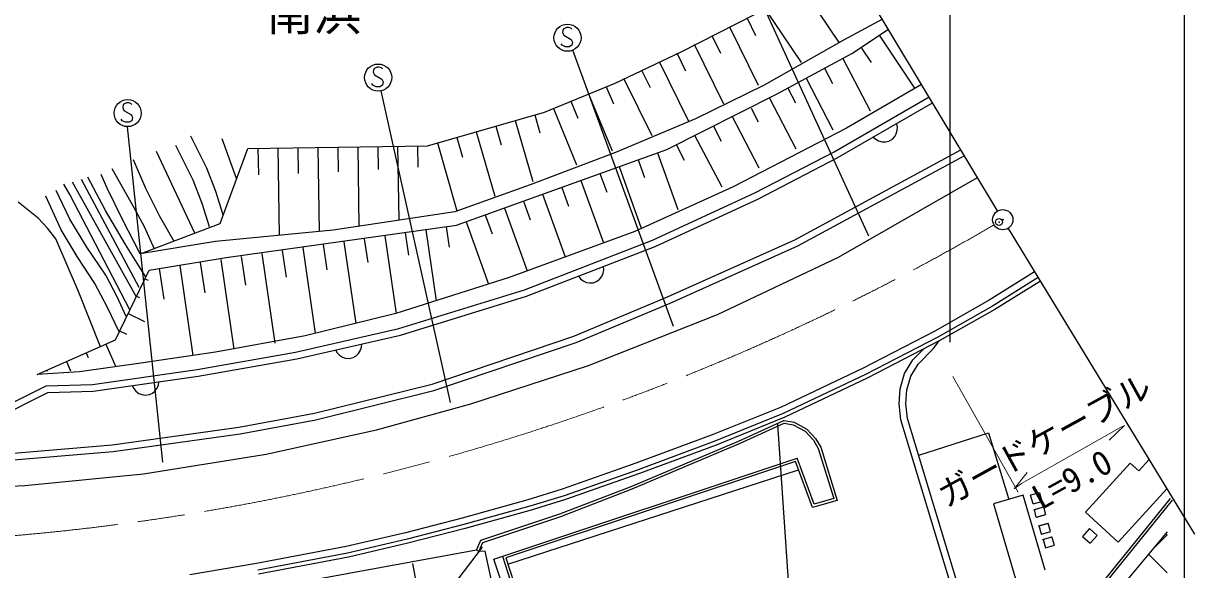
# Model space of a CAD drawing. Units: millimetres, scale not verified. Extents: x 40000 to 680000, y 20000 to 380000.
# Drawn here: x 493308 to 579756, y 278951 to 319310 of the extents above; entities that cross this region are included whole.
import ezdxf
from ezdxf.enums import TextEntityAlignment as Align

# ---------------------------------------------------------------- set-up
doc = ezdxf.new("R2010")
doc.units = ezdxf.units.MM
doc.header["$LTSCALE"] = 1000
doc.header["$PDMODE"] = 32
doc.header["$PDSIZE"] = 500
doc.linetypes.add('CHAIN', pattern=[18.5, 12, -1.5, 3.5, -1.5])
for name, color, linetype, lineweight in [('M-BGD', 7, 'Continuous', 25), ('M-BGD-EXST', 7, 'Continuous', 25), ('M-BMK', 2, 'CHAIN', 13), ('M-BMK-OTRS', 5, 'Continuous', 25), ('M-BMK-SRVR', 3, 'Continuous', 25), ('M-STR-HTXT', 7, 'Continuous', 13), ('M-STR-STRC', 7, 'Continuous', 25), ('M-TTL-BAND', 7, 'Continuous', 25)]:
    doc.layers.add(name, color=color, linetype=linetype, lineweight=lineweight)
doc.layers.add('M-BMK-HTXT', color=7, linetype='Continuous')
doc.layers.add('M-OTRS', color=6, linetype='Continuous')
doc.styles.add('ＭＳ ゴシック', font='')
doc.styles.get('ＭＳ ゴシック').set_extended_font_data('MS Gothic')

msp = doc.modelspace()

# ---------------------------------------------------------------- linework, layer by layer
at = {"layer": 'M-BGD'}
for p, q in [((550622, 322182), (553488, 317895)), ((541859, 317198), (547372, 320009)), ((548022, 320444), (550713, 316418)), ((545425, 319051), (547548, 314735)), ((546723, 319690), (547354, 318407)), ((556717, 319612), (553831, 318069)), ((544127, 318413), (544770, 317105)), ((554464, 317094), (557153, 318886)), ((556481, 318438), (559087, 314529)), ((542828, 317774), (544992, 313375)), ((553831, 318069), (547981, 314754)), ((555177, 317482), (555888, 316416)), ((536987, 314901), (541859, 317198)), ((540232, 316497), (542408, 312074)), ((541530, 317136), (542186, 315804)), ((548907, 314072), (554464, 317094)), ((553788, 316727), (555805, 312845)), ((538934, 315858), (539570, 314566)), ((552436, 315991), (553022, 314864)), ((531771, 312756), (536987, 314901)), ((537636, 315220), (539699, 311026)), ((547981, 314754), (542911, 312268)), ((551084, 315256), (553066, 311439)), ((559607, 314796), (554062, 311561)), ((535031, 314096), (536761, 309889)), ((536335, 314632), (536857, 313362)), ((540806, 309999), (548907, 314072)), ((549731, 314520), (550288, 313449)), ((553144, 309815), (560158, 313877)), ((532423, 313024), (534130, 308872)), ((533727, 313560), (534242, 312306)), ((547027, 313049), (547554, 312034)), ((548379, 313785), (550327, 310034)), ((553384, 309377), (560415, 313448)), ((523142, 310269), (531771, 312756)), ((529613, 312134), (530912, 307627)), ((531051, 312548), (531430, 311235)), ((542911, 312268), (537012, 309782)), ((545587, 312483), (547589, 308629)), ((526737, 311305), (528109, 306543)), ((528175, 311720), (528576, 310329)), ((544244, 311728), (544820, 310619)), ((554062, 311561), (545701, 307243)), ((557740, 311159), (557812, 311432)), ((557816, 311666), (557765, 311913)), ((557812, 311432), (557816, 311666)), ((509031, 307862), (507978, 310787)), ((523861, 310477), (525307, 305459)), ((525299, 310891), (525722, 309424)), ((541489, 310354), (542087, 309204)), ((542855, 311064), (544850, 307223)), ((556034, 310911), (556224, 310744)), ((556224, 310744), (556428, 310631)), ((556428, 310631), (556701, 310558)), ((556701, 310558), (556934, 310554)), ((556934, 310554), (557182, 310605)), ((557182, 310605), (557459, 310766)), ((557459, 310766), (557627, 310955)), ((557627, 310955), (557740, 311159)), ((505950, 303807), (503142, 309851)), ((507835, 304517), (509882, 310074)), ((509882, 310074), (523142, 310269)), ((510619, 310085), (510648, 308112)), ((512092, 310107), (512187, 303649)), ((513565, 310128), (513593, 308227)), ((515039, 310150), (515130, 303930)), ((516512, 310172), (516539, 308349)), ((517985, 310193), (518072, 304319)), ((519459, 310215), (519484, 308513)), ((520932, 310237), (521012, 304766)), ((522405, 310258), (522428, 308678)), ((525278, 304394), (540806, 309999)), ((537012, 309782), (530723, 307393)), ((540101, 309744), (541611, 305561)), ((547287, 306783), (553144, 309815)), ((550237, 303312), (562498, 309957)), ((550459, 302863), (562737, 309518)), ((537277, 308725), (538918, 304179)), ((538689, 309235), (539162, 307925)), ((547507, 306334), (553384, 309377)), ((501855, 299790), (497604, 307784)), ((535866, 308216), (536365, 306832)), ((501621, 299127), (496941, 307589)), ((530723, 307393), (525141, 305394)), ((533042, 307197), (533543, 305808)), ((534454, 307706), (536122, 303085)), ((545701, 307243), (538442, 303935)), ((530219, 306178), (530722, 304785)), ((531631, 306687), (533304, 302053)), ((539753, 303292), (547287, 306783)), ((539949, 302831), (547507, 306334)), ((525141, 305394), (516171, 304029)), ((528807, 305668), (530485, 301020)), ((501936, 302274), (507835, 304517)), ((508280, 302005), (525278, 304394)), ((525984, 304649), (527644, 300051)), ((527396, 305159), (527899, 303763)), ((516171, 304029), (507493, 303201)), ((519983, 303623), (520820, 297877)), ((521496, 303843), (521736, 302194)), ((523009, 304064), (523773, 298818)), ((524522, 304284), (524740, 302785)), ((538442, 303935), (529162, 300535)), ((507493, 303201), (501936, 302274)), ((513931, 302740), (514854, 296404)), ((515444, 302961), (515714, 301104)), ((516957, 303182), (517837, 297140)), ((518470, 303402), (518727, 301634)), ((530289, 299616), (539753, 303292)), ((530453, 299144), (539949, 302831)), ((540847, 299104), (550237, 303312)), ((541045, 298646), (550459, 302863)), ((502583, 301087), (508280, 302005)), ((507879, 301858), (508845, 295227)), ((509392, 302079), (509698, 299977)), ((510905, 302299), (511869, 295681)), ((512418, 302520), (512703, 300561)), ((500102, 295941), (502583, 301087)), ((503340, 301197), (503668, 298943)), ((504853, 301417), (505821, 294774)), ((506366, 301638), (506693, 299392)), ((535992, 300608), (536106, 300867)), ((536106, 300867), (536145, 301097)), ((536145, 301097), (536133, 301350)), ((567950, 300949), (564594, 298851)), ((502273, 300443), (502515, 300327)), ((529162, 300535), (520801, 297871)), ((534269, 300626), (534430, 300431)), ((534430, 300431), (534614, 300288)), ((534614, 300288), (534873, 300174)), ((534873, 300174), (535103, 300134)), ((535103, 300134), (535356, 300147)), ((535356, 300147), (535654, 300263)), ((535654, 300263), (535849, 300424)), ((535849, 300424), (535992, 300608)), ((568215, 300525), (564850, 298421)), ((568374, 300271), (565003, 298164)), ((501653, 299157), (501871, 299052)), ((521009, 296768), (530289, 299616)), ((521138, 296285), (530453, 299144)), ((533933, 296208), (540847, 299104)), ((534110, 295740), (541045, 298646)), ((564594, 298851), (560578, 296574)), ((564850, 298421), (560816, 296134)), ((501033, 297871), (502242, 297288)), ((520801, 297871), (514093, 296217)), ((565003, 298164), (560959, 295870)), ((500412, 296584), (500920, 296339)), ((513382, 295022), (521009, 296768)), ((560578, 296574), (555244, 293816)), ((494314, 293368), (500102, 295941)), ((514093, 296217), (507478, 295022)), ((513482, 294532), (521138, 296285)), ((523472, 292659), (533933, 296208)), ((523613, 292179), (534110, 295740)), ((560816, 296134), (555466, 293368)), ((560959, 295870), (555599, 293100)), ((560490, 295282), (560913, 295846)), ((497932, 294976), (498086, 294628)), ((499379, 295620), (500101, 293994)), ((507478, 295022), (501965, 294195)), ((506124, 293736), (513382, 295022)), ((516335, 295185), (516467, 294969)), ((516467, 294969), (516628, 294801)), ((516628, 294801), (516868, 294651)), ((517870, 294757), (518038, 294918)), ((518038, 294918), (518188, 295158)), ((518188, 295158), (518260, 295380)), ((518260, 295380), (518285, 295632)), ((558954, 294453), (559742, 295241)), ((559351, 294143), (560490, 295282)), ((496484, 294333), (496794, 293637)), ((501965, 294195), (497438, 293552)), ((506203, 293242), (513482, 294532)), ((516868, 294651), (517090, 294578)), ((517090, 294578), (517341, 294554)), ((517341, 294554), (517653, 294625)), ((517653, 294625), (517870, 294757)), ((558350, 293447), (558954, 294453)), ((558812, 293244), (559351, 294143)), ((497438, 293552), (494314, 293368)), ((495037, 293690), (495068, 293620)), ((498406, 292633), (506124, 293736)), ((498448, 292134), (506203, 293242)), ((555244, 293816), (549190, 290939)), ((555466, 293368), (549391, 290482)), ((555599, 293100), (549512, 290207)), ((558016, 292312), (558350, 293447)), ((558512, 292225), (558812, 293244)), ((486351, 288202), (494996, 292541)), ((494996, 292541), (498406, 292633)), ((501335, 292547), (501448, 292321)), ((501448, 292321), (501596, 292140)), ((503010, 292140), (503179, 292366)), ((503179, 292366), (503270, 292581)), ((503270, 292581), (503315, 292830)), ((514791, 290512), (523472, 292659)), ((557951, 291194), (558016, 292312)), ((558452, 291206), (558512, 292225)), ((486575, 287755), (495121, 292045)), ((495121, 292045), (498448, 292134)), ((501596, 292140), (501822, 291970)), ((501822, 291970), (502037, 291879)), ((502037, 291879), (502286, 291834)), ((502286, 291834), (502602, 291879)), ((502602, 291879), (502829, 291992)), ((502829, 291992), (503010, 292140)), ((514896, 290023), (523613, 292179)), ((509217, 289486), (514791, 290512)), ((549190, 290939), (544155, 288902)), ((549391, 290482), (544336, 288435)), ((558080, 290014), (557951, 291194)), ((558572, 290115), (558452, 291206)), ((509296, 288992), (514896, 290023)), ((549512, 290207), (544445, 288156)), ((546085, 288453), (549436, 289976)), ((546165, 288269), (549462, 289768)), ((549436, 289976), (550188, 289839)), ((549462, 289768), (550121, 289648)), ((550121, 289648), (551020, 289168)), ((550188, 289839), (551145, 289329)), ((562747, 274613), (558080, 290014)), ((563367, 274292), (558572, 290115)), ((499868, 288177), (509217, 289486)), ((499924, 287680), (509296, 288992)), ((544155, 288902), (538521, 286804)), ((551020, 289168), (551620, 288509)), ((551145, 289329), (551781, 288629)), ((559393, 287407), (564544, 289046)), ((564544, 289046), (566039, 284141)), ((491082, 287429), (499868, 288177)), ((538178, 285098), (546085, 288453)), ((538254, 284913), (546165, 288269)), ((544336, 288435), (538692, 286334)), ((544445, 288156), (538794, 286052)), ((551620, 288509), (551979, 287910)), ((551781, 288629), (552163, 287992)), ((551979, 287910), (553118, 284194)), ((552163, 287992), (553369, 284058)), ((491114, 286930), (499924, 287680)), ((528030, 279727), (550421, 287190)), ((551679, 283774), (550421, 287191)), ((575640, 286253), (576394, 287080)), ((550300, 286940), (528915, 279811)), ((529064, 279355), (550531, 286312)), ((538521, 286804), (533067, 284886)), ((538692, 286334), (533224, 284411)), ((551556, 283530), (550300, 286940)), ((571694, 283188), (575013, 286826)), ((575640, 286253), (575013, 286826)), ((538794, 286052), (533318, 284126)), ((533067, 284886), (530550, 284107)), ((532911, 283063), (538178, 285098)), ((532979, 282875), (538254, 284913)), ((567108, 284455), (564905, 283811)), ((568732, 278907), (567108, 284455)), ((568299, 284627), (567647, 284440)), ((567830, 283800), (567647, 284440)), ((568299, 284627), (568482, 283987)), ((577703, 284931), (574105, 280988)), ((530550, 284107), (525698, 282755)), ((530691, 283627), (525828, 282272)), ((533224, 284411), (530691, 283627)), ((533318, 284126), (530775, 283339)), ((553369, 284058), (551556, 283530)), ((553118, 284194), (551679, 283774)), ((577959, 284201), (562298, 264876)), ((578114, 284075), (562458, 264756)), ((564905, 283811), (566529, 278262)), ((567830, 283800), (568482, 283987)), ((567886, 283379), (568598, 283583)), ((567946, 283396), (568537, 283565)), ((568598, 283583), (568760, 283017)), ((525698, 282755), (521503, 281676)), ((530775, 283339), (525905, 281982)), ((527079, 281119), (532911, 283063)), ((527225, 280957), (532979, 282875)), ((568057, 282816), (567946, 283396)), ((568057, 282816), (568760, 283017)), ((568108, 282831), (568709, 283003)), ((574105, 280988), (571694, 283188)), ((525828, 282272), (521622, 281191)), ((525905, 281982), (521693, 280899)), ((568245, 282176), (568943, 282376)), ((568291, 282189), (568897, 282362)), ((568467, 281576), (568291, 282189)), ((569119, 281763), (568943, 282376)), ((571998, 281980), (571475, 281409)), ((572560, 281464), (571998, 281980)), ((521503, 281676), (517127, 280657)), ((521622, 281191), (517231, 280168)), ((526743, 280381), (527079, 281119)), ((526925, 280298), (527225, 280957)), ((577738, 281740), (563065, 264176)), ((568432, 281566), (569084, 281753)), ((568467, 281576), (569119, 281763)), ((568542, 281176), (569230, 281373)), ((568578, 281186), (569194, 281362)), ((568578, 281186), (568756, 280566)), ((569408, 280752), (569230, 281373)), ((571475, 281409), (572037, 280894)), ((572037, 280894), (572560, 281464)), ((577738, 281529), (576663, 280454)), ((577738, 281529), (577642, 281625)), ((526743, 280381), (510186, 277348)), ((517127, 280657), (510512, 279399)), ((517231, 280168), (510601, 278907)), ((521693, 280899), (517293, 279875)), ((526925, 280298), (526743, 280381)), ((527403, 280316), (526925, 280298)), ((531857, 259395), (527403, 280316)), ((568756, 280566), (569408, 280752)), ((510512, 279399), (505597, 278560)), ((517293, 279875), (510654, 278611)), ((522719, 275762), (522051, 279393)), ((533200, 264418), (528030, 279727)), ((528664, 279938), (533698, 264462)), ((528915, 279811), (533734, 264999)), ((577738, 278700), (576354, 280084))]:
    msp.add_line(p, q, dxfattribs=at)
for points in [[(508056, 305171), (507512, 306890), (506847, 308609), (505677, 310982)], [(507042, 304275), (506497, 305994), (505832, 307733), (504546, 310280)], [(504429, 303183), (503352, 305102), (502352, 307112), (501426, 309227)], [(502323, 300609), (500833, 302980), (499375, 305494), (498072, 307940)], [(501933, 302286), (500634, 304766), (499500, 307144), (499047, 308135)], [(502986, 302637), (502239, 304276), (501480, 305692), (499866, 308564)], [(500880, 297645), (500227, 299112), (499396, 300706), (497990, 302769), (496736, 304843), (495733, 306965)], [(501153, 298152), (496723, 306668), (496279, 307433)], [(499008, 295422), (497375, 299503), (495703, 303389), (495096, 304185), (494396, 304909), (492925, 306107)], [(500373, 296514), (499524, 298330), (498581, 300092), (497273, 302077), (496105, 304052), (494953, 306536)]]:
    msp.add_lwpolyline(points, dxfattribs=at)
at = {"layer": 'M-BGD-EXST'}
for p, q in [((555708, 303590), (546795, 323116)), ((533389, 319010), (533149, 318890)), ((533549, 319010), (533389, 319010)), ((533709, 318970), (533549, 319010)), ((533149, 318890), (533109, 318650)), ((533109, 318650), (533189, 318450)), ((533189, 318450), (533749, 318130)), ((533789, 318890), (533709, 318970)), ((533749, 318130), (533829, 317930)), ((533069, 317690), (532989, 317810)), ((533309, 317570), (533069, 317690)), ((533589, 317570), (533309, 317570)), ((533789, 317690), (533589, 317570)), ((533829, 317930), (533789, 317690)), ((541294, 296912), (533866, 317339)), ((519174, 315948), (519134, 315708)), ((519134, 315708), (519214, 315508)), ((519414, 316068), (519174, 315948)), ((519574, 316068), (519414, 316068)), ((519734, 316028), (519574, 316068)), ((519814, 315948), (519734, 316028)), ((519094, 314748), (519014, 314868)), ((519334, 314628), (519094, 314748)), ((519214, 315508), (519774, 315188)), ((519814, 314748), (519614, 314628)), ((519774, 315188), (519854, 314988)), ((519854, 314988), (519814, 314748)), ((519614, 314628), (519334, 314628)), ((524844, 291293), (519714, 314339)), ((500680, 313321), (500640, 313081)), ((500640, 313081), (500720, 312881)), ((500920, 313441), (500680, 313321)), ((501080, 313441), (500920, 313441)), ((501240, 313401), (501080, 313441)), ((501320, 313321), (501240, 313401)), ((500600, 312121), (500520, 312241)), ((500840, 312001), (500600, 312121)), ((500720, 312881), (501280, 312561)), ((501320, 312121), (501120, 312001)), ((501280, 312561), (501360, 312361)), ((501360, 312361), (501320, 312121)), ((501120, 312001), (500840, 312001)), ((503590, 286896), (500989, 311678))]:
    msp.add_line(p, q, dxfattribs=at)
for centre in [(533469, 318250), (519494, 315308), (501000, 312681)]:
    msp.add_circle(centre, 1000, dxfattribs=at)
at = {"layer": 'M-BMK'}
msp.add_arc((477910, 453182), 172352, 267.31108, 300.33369, dxfattribs=at)
at = {"layer": 'M-BMK-OTRS'}
for p, q in [((565215, 305449), (540611, 346458)), ((565991, 304165), (579756, 281558))]:
    msp.add_line(p, q, dxfattribs=at)
at = {"layer": 'M-BMK-SRVR'}
for radius in [750, 30]:
    msp.add_circle((565600, 304806), radius, dxfattribs=at)
at = {"layer": 'M-OTRS'}
msp.add_point((565322, 304635), dxfattribs=at)
at = {"layer": 'M-STR-HTXT'}
for p, q in [((561908, 293209), (566740, 284674)), ((574581, 289603), (573454, 288527)), ((574191, 289396), (574581, 289603)), ((566975, 285305), (574191, 289396)), ((566431, 284911), (567400, 286131)), ((566975, 285305), (566431, 284911))]:
    msp.add_line(p, q, dxfattribs=at)
at = {"layer": 'M-STR-STRC'}
for p, q in [((561687, 344194), (561687, 295754)), ((553474, 302044), (563736, 307913)), ((544540, 297808), (553474, 302044)), ((535010, 294036), (544540, 297808)), ((526341, 291191), (535010, 294036)), ((519371, 289271), (526341, 291191)), ((548972, 289699), (553513, 222792)), ((511231, 287485), (519371, 289271)), ((502164, 286029), (511231, 287485)), ((493408, 285168), (502164, 286029)), ((487055, 284837), (493408, 285168)), ((527174, 280617), (483275, 222792))]:
    msp.add_line(p, q, dxfattribs=at)
at = {"layer": 'M-TTL-BAND'}
msp.add_line((579000, 20000), (579000, 370000), dxfattribs=at)

# ---------------------------------------------------------------- texts
at = {"layer": 'M-BMK-HTXT', "style": 'ＭＳ ゴシック'}
msp.add_text('南浜', height=2566, dxfattribs=at).set_placement((511225, 318019), align=Align.BOTTOM_LEFT)
at = {"layer": 'M-STR-HTXT', "style": 'ＭＳ ゴシック'}
for s, p in [('ガードケーブル', (561688, 283020)), ('L=9.0', (568675, 282833))]:
    msp.add_text(s, height=1833, rotation=28.8, dxfattribs=at).set_placement(p, align=Align.BOTTOM_LEFT)

doc.saveas('drawing.dxf')
